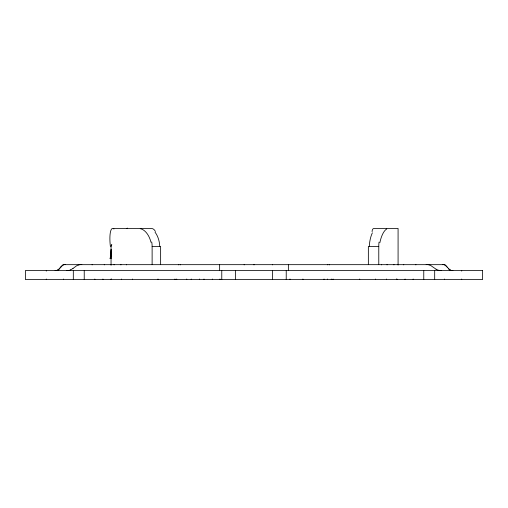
<?xml version="1.0" encoding="UTF-8"?>
<svg xmlns="http://www.w3.org/2000/svg" width="508" height="508" viewBox="0 0 508 508"><rect width="100%" height="100%" fill="white"/><g stroke="black" fill="none" stroke-linecap="round" stroke-linejoin="round"><path stroke-width="0.76" d="M111.055 265.278L111.055 246.291L111.804 244.507M180.194 264.903L180.194 264.528M219.634 270.542L219.634 264.528M272.491 264.903L272.491 264.528M111.055 246.291L111.5 244.939M111.055 249.485L110.204 258.515M59.88 268.129L60.554 267.367M60.522 267.405L60.922 266.948M60.712 267.189L62.757 265.227A10.617 5.766 -87.7 0 1 63.964 264.674M60.046 267.951L59.303 268.745M60.998 266.865L61.493 266.325M58.687 269.323L58.839 269.189A19.596 11.494 87.3 0 0 59.29 268.713M73.05 268.434L75.857 266.306A15.126 12.687 87 0 1 77.781 265.208A10.617 8.909 86.5 0 1 79.54 264.668L81.109 264.535M63.964 264.668L444.036 264.668M68.974 270.389L66.739 270.542M55.099 270.542L56.75 270.389A10.865 6.337 87.9 0 0 57.874 269.907M64.96 264.535L64.878 264.535A12.332 6.706 -88 0 0 62.744 265.119M55.613 270.535L55.651 270.535A12.795 7.487 85.4 0 0 58.75 269.551M65.043 264.528L65.443 264.528M81.826 264.528L80.956 264.535A12.332 10.344 86.9 0 0 78.492 264.922M81.324 264.528L81.699 264.528M113.913 228.435L152.387 228.625A15.5 8.528 -58.4 0 1 155.378 231.54M151.714 241.967A18.047 12.764 90 0 1 152.121 246.482L160.63 246.482L160.63 264.528M379.038 242.145A18.047 9.023 -90 0 0 378.778 246.482L368.357 246.482L368.357 264.528M109.957 258.515L111.055 258.515M426.174 264.528L428.46 264.668A10.617 8.909 -86.5 0 1 429.482 264.916M450.126 269.907A10.865 6.337 -87.9 0 0 451.25 270.389L452.901 270.542M426.301 264.528L426.676 264.528M442.601 264.528L443.147 264.541A12.332 6.706 88 0 1 445.256 265.119M441.255 270.542L440.512 270.535A12.795 10.344 83.7 0 1 436.283 269.316L436.055 269.189M426.891 264.535L427.044 264.535A12.332 10.344 -86.9 0 1 430.295 265.195L435.388 268.745A19.596 15.856 86.3 0 0 436.042 269.208M452.349 270.535L452.387 270.535A12.795 7.487 -85.4 0 1 449.25 269.551M449.313 269.323L449.161 269.189A19.596 11.494 -87.3 0 1 448.71 268.713M447.478 267.405L445.243 265.227A10.617 5.766 87.7 0 0 444.036 264.674M448.697 268.745L447.573 267.513M446.507 266.325L447.002 266.865M461.709 270.542L461.709 271.107M461.709 279.006L461.709 279.565M444.589 279.006L444.589 279.565M434.683 270.542L434.683 279.565M423.767 270.542L423.767 279.565M415.849 264.528L415.849 264.903M413.169 279.006L413.169 279.565M405.079 279.006L405.079 279.565M403.72 264.528L403.72 264.903M398.082 265.087L398.082 228.435L373.336 228.606A15.5 5.385 62.2 0 0 372.085 231.635M396.9 279.006L396.9 279.565M396.723 279.006L396.723 279.565M393.922 264.528L393.922 264.903M387.083 264.528L387.083 264.903M386.525 279.006L386.525 279.565M381.476 264.528L381.476 264.903M378.778 246.482L378.778 264.528M375.603 279.006L375.603 279.565M359.702 279.006L359.702 279.565M333.077 279.006L333.077 279.565M331.273 279.006L331.273 279.565M329.514 264.528L329.514 264.903M327.806 264.528L327.806 264.903M327.577 279.006L327.577 279.565M324.034 279.006L324.034 279.565M302.901 279.006L302.901 279.565M289.985 279.006L289.985 279.565M288.366 264.528L288.366 270.542M286.226 270.542L286.226 279.565M272.402 270.542L272.402 279.565M254 264.528L254 264.903M244.177 264.528L244.177 264.903M235.598 270.542L235.598 279.565M221.774 270.542L221.774 279.565M219.958 279.006L219.958 279.565M212.331 279.006L212.331 279.565M203.987 279.006L203.987 279.565M199.511 279.006L199.511 279.565M191.23 279.006L191.23 279.565M186.747 279.006L186.747 279.565M178.486 264.528L178.486 264.903M176.727 279.006L176.727 279.565M174.923 279.006L174.923 279.565M157.988 279.006L157.988 279.565M152.121 246.482L152.121 264.528M132.398 279.006L132.398 279.565M126.524 264.528L126.524 264.903M121.476 279.006L121.476 279.565M120.917 264.528L120.917 264.903M114.078 264.528L114.078 264.903M111.277 279.006L111.277 279.565M111.1 279.006L111.1 279.565M104.28 264.528L104.28 264.903M102.921 279.006L102.921 279.565M94.831 279.006L94.831 279.565M92.151 264.528L92.151 264.903M84.233 270.542L84.233 279.565M73.317 270.542L73.317 279.565M63.411 279.006L63.411 279.565M46.292 270.542L46.292 271.107M46.292 279.006L46.292 279.565M369.291 246.437A18.396 7.518 -86.1 0 1 372.383 232.816M155.073 232.239A18.459 11.614 85.2 0 1 159.753 246.45M61.5 266.236A15.126 8.223 -88 0 1 62.789 265.125M59.658 268.561A16.98 10.065 86.3 0 1 57.906 270.046M445.211 265.125A15.126 8.223 88 0 1 446.5 266.236M450.094 270.046A16.98 10.065 -86.3 0 1 448.342 268.561M73 268.326A16.98 13.646 -84.9 0 1 70.555 269.875M70.568 269.919A10.865 8.82 -87.1 0 1 68.974 270.396M126.879 228.454A15.805 3.55 -63.4 0 1 127.559 228.13M140.24 228.664A17.958 10.935 80.8 0 1 150.99 242.259M379.882 242.634A17.958 6.921 -82.1 0 1 386.759 228.975M110.376 246.31A17.983 4.42 82.8 0 1 113.944 229.013M111.233 249.498A9.061 0.603 88.5 0 1 111.062 257.918A9.061 0.603 88.5 0 1 110.344 255.581M482.6 270.542L25.4 270.542L25.432 279.565L482.6 279.565L482.568 270.542"/></g></svg>
